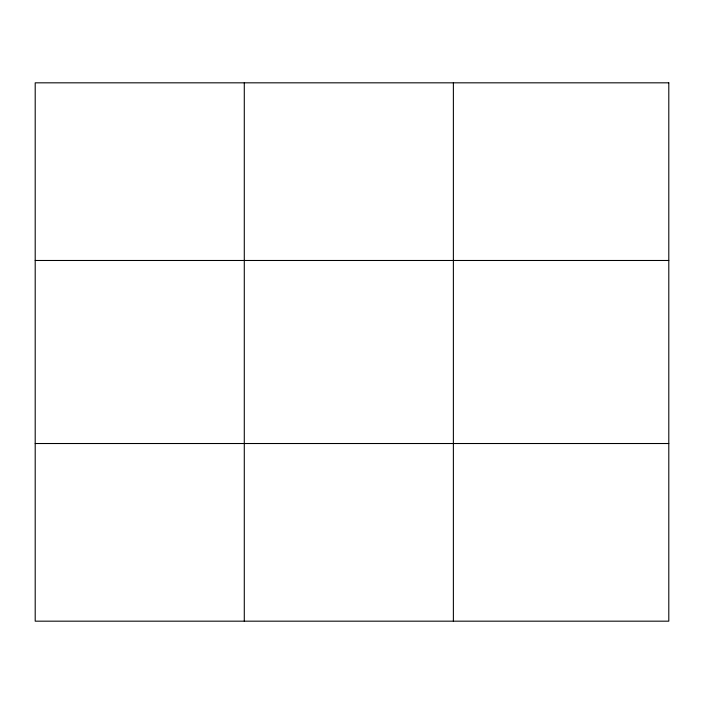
<?xml version="1.0" encoding="UTF-8"?>
<svg xmlns="http://www.w3.org/2000/svg" width="704" height="704" viewBox="0 0 704 704"><rect width="100%" height="100%" fill="white"/><g stroke="black" fill="none" stroke-linecap="round" stroke-linejoin="round"><path stroke-width="1.06" d="M244.288 82.826L244.288 621.174M453.376 82.826L453.376 621.174M35.2 260.48L668.8 260.48M35.2 443.52L668.8 443.52M668.8 82.826L668.8 621.174L35.2 621.174L35.2 82.826L668.8 82.826"/></g></svg>
